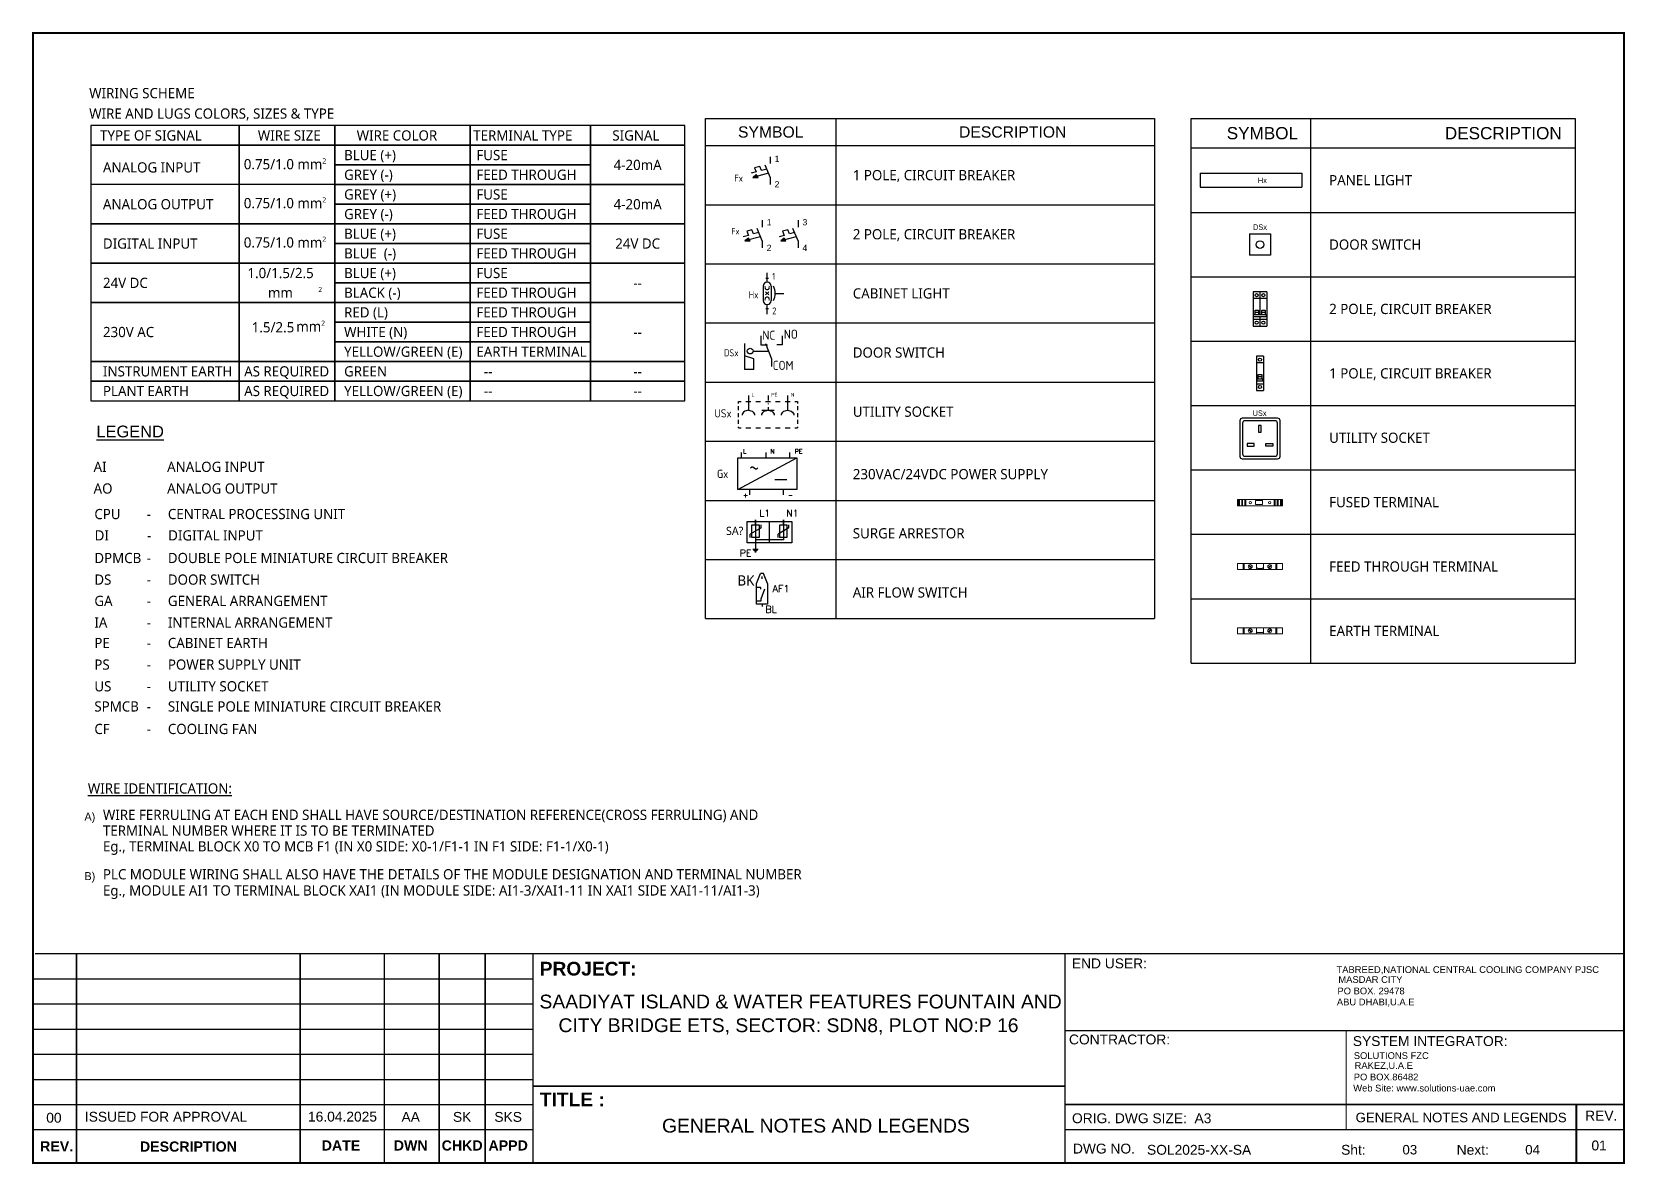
# Model space of a CAD drawing. Header units: inches. Extents: x 100535554 to 201081702, y 63708552 to 127420865.
# Drawn here: x 100538505 to 100539675, y 63709917 to 63710749 of the extents above; entities that cross this region are included whole.
import ezdxf
from ezdxf.enums import TextEntityAlignment as Align

# ---------------------------------------------------------------- set-up
doc = ezdxf.new("R2010")
doc.units = ezdxf.units.IN
doc.header["$MEASUREMENT"] = 0
doc.set_wipeout_variables(frame=1)
doc.layers.add('BORDER', color=7, linetype='Continuous')
doc.styles.add('A', font='arial.ttf')
doc.styles.add('ABB', font='arialbd.ttf')
doc.styles.add('Best Text For Dwg', font='segoeuisl.ttf', dxfattribs={"height": 2.5})
doc.styles.add('CPTEXT', font='cptext.shx')
doc.styles.add('KOPF', font='isocp.shx')
doc.styles.add('MtXpl_Franklin_Gothi', font='FRAMDCN.TTF')
doc.styles.add('RNT', font='romant.shx', dxfattribs={"height": 2.5})
doc.styles.add('s', font='simplex.shx', dxfattribs={"height": 2})
doc.styles.get("Standard").update_dxf_attribs({"font": 'arial.ttf'})

# ---------------------------------------------------------------- blocks, each defined once
blk = doc.blocks.new('WDU6')
at = {"color": 0, "lineweight": 5}
blk.add_wipeout([(0, -30), (0, 30), (8, 30), (8, -30)], dxfattribs=at)
for p, q in [((8, 22.3), (0, 22.3)), ((8, 21.7), (0, 21.7)), ((8, 21.1), (0, 21.1)), ((0, 4.8), (8, 4.8)), ((8, -21.1), (0, -21.1)), ((8, -21.7), (0, -21.7)), ((8, -22.3), (0, -22.3))]:
    blk.add_line(p, q, dxfattribs=at)
for points in [[(8, -30), (0, -30), (0, 30), (8, 30)], [(5.2, 10.7), (5.8, 11.1), (2.8, 15.4), (2.2, 14.9)], [(5.2, -10.7), (5.8, -11.1), (2.8, -15.4), (2.2, -14.9)]]:
    blk.add_lwpolyline(points, close=True, dxfattribs=at)
blk.add_lwpolyline([(4.4, 4.8, -0.414214), (6.4, 2.8), (6.4, -2.8)], format="xyb", dxfattribs=at)
blk.add_lwpolyline([(8, -4.8), (0, -4.8)], dxfattribs=at)
for centre in [(4, 13), (4, -13)]:
    blk.add_circle(centre, 2.62, dxfattribs=at)
blk.add_arc((4.4, -2.8), 2, 270, 360, dxfattribs=at)
blk = doc.blocks.new('WPE6')
at = {"color": 2, "lineweight": 9}
for p, q in [((4, 22.3), (0, 22.3)), ((4, 21.7), (0, 21.7)), ((4, 21.1), (0, 21.1)), ((0, 4.8), (4, 4.8)), ((4, -21.1), (0, -21.1)), ((4, -21.7), (0, -21.7)), ((4, -22.3), (0, -22.3))]:
    blk.add_line(p, q, dxfattribs=at)
at = {"color": 3, "lineweight": 9}
for p, q in [((4, 22.3), (8, 22.3)), ((4, 21.7), (8, 21.7)), ((4, 21.1), (8, 21.1)), ((8, 4.8), (4, 4.8)), ((4, -21.1), (8, -21.1)), ((4, -21.7), (8, -21.7)), ((4, -22.3), (8, -22.3))]:
    blk.add_line(p, q, dxfattribs=at)
at = {"color": 2, "lineweight": 9}
for points in [[(4, -30), (0, -30), (0, 30), (4, 30)], [(4, -4.8), (0, -4.8)]]:
    blk.add_lwpolyline(points, dxfattribs=at)
at = {"color": 3, "lineweight": 9}
for points in [[(4, -30), (8, -30), (8, 30), (4, 30)], [(4, -4.8), (8, -4.8)]]:
    blk.add_lwpolyline(points, dxfattribs=at)
at = {"color": 9, "lineweight": 9}
for points in [[(5.2, 10.7), (5.8, 11.1), (2.8, 15.4), (2.2, 14.9)], [(5.2, -10.7), (5.8, -11.1), (2.8, -15.4), (2.2, -14.9)]]:
    blk.add_lwpolyline(points, close=True, dxfattribs=at)
at = {"color": 3, "lineweight": 9}
blk.add_lwpolyline([(4.4, 4.8, -0.414214), (6.4, 2.8), (6.4, -2.8)], format="xyb", dxfattribs=at)
at = {"color": 9, "lineweight": 9}
for centre in [(4, 13), (4, -13)]:
    blk.add_circle(centre, 2.62, dxfattribs=at)
at = {"color": 3, "lineweight": 9}
blk.add_arc((4.4, -2.8), 2, 270, 360, dxfattribs=at)
blk = doc.blocks.new('DPMCB')
blk.add_wipeout([(0, -45.5), (0, 45.5), (36, 45.5), (36, -45.5)])
for p, q in [((18, 45.5), (0, 45.5)), ((0, 45.5), (0, -45.5)), ((18, 45.5), (18, -14.5)), ((36, 45.5), (18, 45.5)), ((36, 45.5), (36, -45.5)), ((0, 28.5), (18, 28.5)), ((18, 28.5), (36, 28.5)), ((0, -27.5), (18, -27.5)), ((1, -14.5), (35, -14.5)), ((1, -20.5), (1, -14.5)), ((35, -20.5), (1, -20.5)), ((5, -3.5), (14, -3.5)), ((5, -14.5), (5, -3.5)), ((5, -8.5), (14, -8.5)), ((14, -3.5), (14, -14.5)), ((18, -20.5), (18, -45.5)), ((18, -27.5), (36, -27.5)), ((23, -3.5), (32, -3.5)), ((23, -14.5), (23, -3.5)), ((23, -8.5), (32, -8.5)), ((32, -3.5), (32, -14.5)), ((35, -20.5), (35, -14.5)), ((0, -45.5), (18, -45.5)), ((18, -45.5), (36, -45.5))]:
    blk.add_line(p, q)
for centre in [(9, 36.5), (27, 36.5), (9, -36.5), (27, -36.5)]:
    blk.add_circle(centre, 4.12)
blk = doc.blocks.new('SPMCB')
for p, q in [((0, 45.5), (0, -45.5)), ((18, 45.5), (18, -45.5))]:
    blk.add_line(p, q)
blk.add_wipeout([(0, -45.5), (0, 45.5), (18, 45.5), (18, -45.5)])
for p, q in [((18, 45.5), (0, 45.5)), ((0, 45.5), (0, -45.5)), ((18, 45.5), (18, -45.5)), ((0, 28.5), (18, 28.5)), ((0, -27.5), (18, -27.5)), ((1.5, -14.5), (16.5, -14.5)), ((1.5, -20.5), (1.5, -14.5)), ((16.5, -20.5), (1.5, -20.5)), ((4.5, -3.5), (13.5, -3.5)), ((4.5, -14.5), (4.5, -3.5)), ((4.5, -8.5), (13.5, -8.5)), ((13.5, -3.5), (13.5, -14.5)), ((16.5, -20.5), (16.5, -14.5)), ((0, -45.5), (18, -45.5))]:
    blk.add_line(p, q)
for centre in [(9, 36.5), (9, -36.5)]:
    blk.add_circle(centre, 4.12)
blk = doc.blocks.new('WSI6')
at = {"color": 0, "lineweight": 5}
blk.add_wipeout([(0, -30), (0, 30), (8.5, 30), (8.5, -30)], dxfattribs=at)
for p, q in [((8.5, 28.4), (0, 28.4)), ((8.5, 27.8), (0, 27.8)), ((8.5, 27.2), (0, 27.2)), ((8.5, 24.2), (0, 24.2)), ((8.5, 23.6), (0, 23.6)), ((8.5, 23), (0, 23)), ((8.5, 20), (0, 20)), ((8.5, 19.4), (0, 19.4)), ((8.5, 18.9), (0, 18.9)), ((8.5, -18.9), (0, -18.9)), ((8.5, -19.4), (0, -19.4)), ((8.5, -20), (0, -20)), ((8.5, -23), (0, -23)), ((8.5, -23.6), (0, -23.6)), ((8.5, -24.2), (0, -24.2)), ((8.5, -27.2), (0, -27.2)), ((8.5, -27.8), (0, -27.8)), ((8.5, -28.4), (0, -28.4)), ((8.5, -30), (0, -30))]:
    blk.add_line(p, q, dxfattribs=at)
blk.add_lwpolyline([(0, -30), (8.5, -30), (8.5, 30), (0, 30)], close=True, dxfattribs=at)
at = {"color": 0, "lineweight": 5, "elevation": 1.9}
blk.add_lwpolyline([(1.6, 3.2), (6.9, 3.2), (6.9, -5.8), (1.6, -5.8)], close=True, dxfattribs=at)
at = {"color": 0, "lineweight": 5}
for centre in [(4.2, 12.9, 1.9), (4.2, -12.9, 1.9)]:
    blk.add_circle(centre, 1.49, dxfattribs=at)
blk = doc.blocks.new('Title Frame_Al Bayt')
at = {"layer": 'BORDER'}
for p, q in [((897.4, -274.9), (1264.8, -274.9)), ((897.4, -293.3), (1264.8, -293.3)), ((897.4, -311.8), (1264.8, -311.8)), ((897.4, -330.3), (1264.8, -330.3)), ((897.4, -348.7), (1264.8, -348.7)), ((897.4, -367.2), (1264.8, -367.2))]:
    blk.add_line(p, q, dxfattribs=at)
at = {"layer": 'BORDER', "const_width": 1.54}
blk.add_lwpolyline([(897.4, 420.3), (897.4, -410.2), (2066.3, -410.2), (2066.3, 420.3)], close=True, dxfattribs=at)
at = {"layer": 'BORDER'}
for points, const_width in [([(899, -256.4), (2066.3, -256.4)], 1.08), ([(929.4, -410.2), (929.4, -256.4)], 1.08), ([(1093.7, -410.2), (1093.7, -256.4)], 1.08), ([(1093.7, -391.8), (1093.7, -256.4)], 1.08), ([(1155.6, -410.2), (1155.6, -256.4)], 1.08), ([(1195.8, -410.2), (1195.8, -256.4)], 1.08), ([(1195.8, -391.8), (1195.8, -256.4)], 1.08), ([(1229.6, -410.2), (1229.6, -256.4)], 1.08), ([(1229.6, -391.8), (1229.6, -256.4)], 1.08), ([(1264.8, -256.4), (1264.8, -410.2)], 1.08), ([(1655.6, -410.2), (1655.6, -256.4)], 1.08), ([(1655.6, -312.9), (2066.3, -312.9)], 0.923), ([(1862.1, -385.6), (1862.1, -312.9)], 0.923), ([(1655.6, -353.7), (1265.2, -353.7)], 1.08), ([(2066.3, -367.2), (1655.6, -367.2)], 1.08), ([(2031.2, -410.2), (2031.2, -367.2)], 1.54), ([(897.4, -385.6), (1264.8, -385.6)], 1.08), ([(2066.3, -385.6), (1655.6, -385.6)], 1.08)]:
    blk.add_lwpolyline(points, dxfattribs=dict(at, const_width=const_width))
for s, height, style, p in [('PROJECT:', 10.07, 'ABB', (1269.7, -272.4)), ('END USER:', 7.25, 'A', (1660.6, -267.1)), ('TABREED,NATIONAL CENTRAL COOLING COMPANY PJSC', 4.93, 'A', (1855, -270.5)), ('MASDAR CITY', 4.93, 'A', (1856.4, -277.8)), ('SAADIYAT ISLAND & WATER FEATURES FOUNTAIN AND', 10.15, 'A', (1269.5, -296.6)), ('ABU DHABI,U.A.E', 4.93, 'A', (1855.3, -294.3)), ('PO BOX. 29478', 4.93, 'A', (1855.7, -286.2)), (' CITY BRIDGE ETS, SECTOR: SDN8, PLOT NO:P 16', 10.15, 'A', (1279.5, -314)), ('CONTRACTOR:', 7.25, 'A', (1658.5, -323)), ('SYSTEM INTEGRATOR:', 7.25, 'A', (1867, -324.2)), ('SOLUTIONS FZC', 4.93, 'A', (1867.7, -333.7)), ('RAKEZ,U.A.E', 4.93, 'A', (1868.3, -341)), ('PO BOX.86482', 4.93, 'A', (1867.7, -349.4)), ('TITLE :', 10.07, 'ABB', (1269.8, -368.5)), ('Web Site: www.solutions-uae.com ', 4.93, 'A', (1867.3, -357.6)), ('ORIG. DWG SIZE:  A3', 7.25, 'A', (1660.7, -380.9)), ('REV.', 7.25, 'A', (2037.7, -379)), ('DWG NO.', 7.25, 'A', (1661.4, -403.2)), ('SOL2025-XX-SA', 7.25, 'A', (1715.8, -404.1)), ('Sht:', 7.25, 'A', (1858.4, -404.1)), ('Next:', 7.25, 'A', (1943.3, -404.1)), ('01', 7.25, 'A', (2042.3, -400.9))]:
    blk.add_text(s, height=height, dxfattribs=dict(at, style=style)).set_placement(p)
for s, height, style, p in [('00', 7.25, 'A', (912.8, -376.9)), ('REV.', 7.46, 'ABB', (914.8, -397.9))]:
    blk.add_text(s, height=height, dxfattribs=dict(at, style=style)).set_placement(p, align=Align.MIDDLE)
for s, height, style, p in [('ISSUED FOR APPROVAL', 7.25, 'A', (995.2, -379.8)), ('16.04.2025', 7.25, 'A', (1124.8, -379.7)), ('AA', 7.25, 'A', (1174.9, -379.9)), ('SK', 7.25, 'A', (1212.7, -379.9)), ('SKS', 7.25, 'A', (1246.5, -379.9)), ('DESCRIPTION', 7.463, 'ABB', (1011.6, -401.8)), ('DATE', 7.46, 'ABB', (1123.7, -401)), ('DWN', 7.46, 'ABB', (1174.9, -401)), ('CHKD', 7.46, 'ABB', (1212.7, -401)), ('APPD', 7.46, 'ABB', (1246.5, -401))]:
    blk.add_text(s, height=height, dxfattribs=dict(at, style=style)).set_placement(p, align=Align.CENTER)

msp = doc.modelspace()

# ---------------------------------------------------------------- linework, layer by layer
for p, q in [((100538999.36, 63710685.651), (100539329.265, 63710685.651)), ((100538999.36, 63710318.017), (100538999.36, 63710685.651)), ((100539095.282, 63710318.017), (100539095.282, 63710685.651)), ((100539329.265, 63710685.651), (100539329.265, 63710318.017)), ((100539356.268, 63710685.651), (100539638.393, 63710685.651)), ((100539356.268, 63710285.339), (100539356.268, 63710685.651)), ((100539444.13, 63710285.339), (100539444.13, 63710685.651)), ((100539638.393, 63710685.651), (100539638.393, 63710285.339)), ((100538999.36, 63710665.684), (100539329.265, 63710665.684)), ((100539046.898, 63710657.509), (100539046.898, 63710652.426)), ((100539356.268, 63710663.909), (100539638.393, 63710663.909)), ((100539036.731, 63710646.326), (100539032.919, 63710645.309)), ((100539045.627, 63710645.309), (100539034.19, 63710642.259)), ((100539034.19, 63710642.259), (100539036.731, 63710644.292)), ((100539039.273, 63710650.393), (100539035.461, 63710649.376)), ((100539035.461, 63710649.376), (100539036.731, 63710646.326)), ((100539038.002, 63710642.259), (100539036.731, 63710644.292)), ((100539040.544, 63710647.343), (100539039.273, 63710650.393)), ((100539044.357, 63710648.359), (100539040.544, 63710647.343)), ((100539043.086, 63710651.409), (100539046.898, 63710642.259)), ((100539034.19, 63710642.259), (100539038.002, 63710642.259)), ((100539035.461, 63710643.276), (100539036.731, 63710643.276)), ((100539036.731, 63710643.276), (100539036.731, 63710642.259)), ((100539046.898, 63710642.259), (100539046.898, 63710637.176)), ((100538999.36, 63710622.226), (100539329.265, 63710622.226)), ((100539041.108, 63710610.855), (100539041.108, 63710605.772)), ((100539067.39, 63710610.855), (100539067.39, 63710605.772)), ((100539356.268, 63710616.588), (100539638.393, 63710616.588)), ((100539030.942, 63710599.672), (100539027.129, 63710598.655)), ((100539039.838, 63710598.655), (100539028.4, 63710595.605)), ((100539030.942, 63710597.638), (100539028.4, 63710595.605)), ((100539033.483, 63710603.738), (100539029.671, 63710602.722)), ((100539029.671, 63710602.722), (100539030.942, 63710599.672)), ((100539030.942, 63710596.622), (100539029.671, 63710596.622)), ((100539032.213, 63710595.605), (100539030.942, 63710597.638)), ((100539030.942, 63710595.605), (100539030.942, 63710596.622)), ((100539034.754, 63710600.688), (100539033.483, 63710603.738)), ((100539038.567, 63710601.705), (100539034.754, 63710600.688)), ((100539041.108, 63710595.605), (100539037.296, 63710604.755)), ((100539057.223, 63710599.672), (100539053.41, 63710598.655)), ((100539066.119, 63710598.655), (100539054.681, 63710595.605)), ((100539057.223, 63710597.638), (100539054.681, 63710595.605)), ((100539059.764, 63710603.738), (100539055.952, 63710602.722)), ((100539055.952, 63710602.722), (100539057.223, 63710599.672)), ((100539057.223, 63710596.622), (100539055.952, 63710596.622)), ((100539058.494, 63710595.605), (100539057.223, 63710597.638)), ((100539057.223, 63710595.605), (100539057.223, 63710596.622)), ((100539061.035, 63710600.688), (100539059.764, 63710603.738)), ((100539064.848, 63710601.705), (100539061.035, 63710600.688)), ((100539067.39, 63710595.605), (100539063.577, 63710604.755)), ((100539398.969, 63710600.691, 0.033), (100539414.495, 63710600.691, 0.033)), ((100539028.4, 63710595.605), (100539032.213, 63710595.605)), ((100539041.108, 63710595.605), (100539041.108, 63710590.522)), ((100539054.681, 63710595.605), (100539058.494, 63710595.605)), ((100539067.39, 63710595.605), (100539067.39, 63710590.522)), ((100539414.495, 63710585.164, 0.033), (100539398.969, 63710585.164, 0.033)), ((100538999.36, 63710578.767), (100539329.265, 63710578.767)), ((100539041.787, 63710562.373), (100539041.787, 63710551.703)), ((100539043.674, 63710568.159), (100539045.725, 63710568.159)), ((100539044.7, 63710565.285), (100539044.7, 63710572.26)), ((100539047.612, 63710562.373), (100539047.612, 63710551.703)), ((100539356.268, 63710569.267), (100539638.393, 63710569.267)), ((100539043.556, 63710555.895), (100539045.843, 63710558.181)), ((100539043.556, 63710558.181), (100539045.843, 63710555.895)), ((100539050.663, 63710557.038), (100539057.008, 63710557.038)), ((100539043.674, 63710545.917), (100539045.725, 63710545.917)), ((100539044.7, 63710541.817), (100539044.7, 63710548.791)), ((100538999.36, 63710535.309), (100539329.265, 63710535.309)), ((100539027.966, 63710520.277), (100539027.966, 63710501.073)), ((100539040.035, 63710525.925), (100539040.035, 63710519.147)), ((100539040.035, 63710519.147), (100539044.941, 63710519.147)), ((100539043.59, 63710520.277), (100539047.826, 63710508.98)), ((100539055.617, 63710519.147), (100539051.784, 63710519.147)), ((100539055.617, 63710525.925), (100539055.617, 63710519.147)), ((100539356.268, 63710521.945), (100539638.393, 63710521.945)), ((100539035.026, 63710508.98), (100539027.966, 63710511.239)), ((100539035.026, 63710501.073), (100539035.026, 63710508.98)), ((100539047.826, 63710508.98), (100539047.826, 63710503.332)), ((100538999.36, 63710491.851), (100539329.265, 63710491.851)), ((100539035.026, 63710501.073), (100539027.966, 63710501.073)), ((100539030.917, 63710482), (100539030.917, 63710471.2)), ((100539045.318, 63710482), (100539045.318, 63710480.56)), ((100539045.318, 63710480.56), (100539045.318, 63710478.4)), ((100539059.719, 63710482), (100539059.719, 63710471.2)), ((100539023.717, 63710476.24), (100539023.717, 63710477.68)), ((100539023.717, 63710477.68), (100539025.517, 63710477.68)), ((100539023.717, 63710471.2), (100539023.717, 63710474.08)), ((100539023.717, 63710466.159), (100539023.717, 63710469.04)), ((100539027.317, 63710469.76), (100539026.417, 63710468.32)), ((100539026.417, 63710468.32), (100539026.417, 63710467.599)), ((100539028.217, 63710470.48), (100539027.317, 63710469.76)), ((100539030.917, 63710471.2), (100539028.217, 63710470.48)), ((100539029.117, 63710477.68), (100539032.717, 63710477.68)), ((100539030.917, 63710471.2), (100539033.617, 63710470.48)), ((100539033.617, 63710470.48), (100539034.517, 63710469.76)), ((100539034.517, 63710469.76), (100539035.418, 63710468.32)), ((100539035.418, 63710468.32), (100539035.418, 63710467.599)), ((100539036.318, 63710477.68), (100539039.918, 63710477.68)), ((100539040.818, 63710471.2), (100539049.818, 63710471.2)), ((100539040.818, 63710468.32), (100539041.718, 63710469.76)), ((100539040.818, 63710467.599), (100539040.818, 63710468.32)), ((100539041.718, 63710469.76), (100539042.618, 63710470.48)), ((100539042.618, 63710470.48), (100539045.318, 63710471.2)), ((100539043.518, 63710477.68), (100539047.118, 63710477.68)), ((100539045.318, 63710476.24), (100539045.318, 63710475.52)), ((100539045.318, 63710473.36), (100539045.318, 63710471.2)), ((100539045.318, 63710471.2), (100539048.018, 63710470.48)), ((100539048.018, 63710470.48), (100539048.918, 63710469.76)), ((100539048.918, 63710469.76), (100539049.818, 63710468.32)), ((100539049.818, 63710468.32), (100539049.818, 63710467.599)), ((100539050.718, 63710477.68), (100539054.318, 63710477.68)), ((100539055.219, 63710468.32), (100539056.119, 63710469.76)), ((100539055.219, 63710467.599), (100539055.219, 63710468.32)), ((100539056.119, 63710469.76), (100539057.019, 63710470.48)), ((100539057.019, 63710470.48), (100539059.719, 63710471.2)), ((100539057.919, 63710477.68), (100539061.519, 63710477.68)), ((100539059.719, 63710471.2), (100539062.419, 63710470.48)), ((100539062.419, 63710470.48), (100539063.319, 63710469.76)), ((100539063.319, 63710469.76), (100539064.219, 63710468.32)), ((100539064.219, 63710468.32), (100539064.219, 63710467.599)), ((100539065.119, 63710477.68), (100539066.919, 63710477.68)), ((100539066.919, 63710477.68), (100539066.919, 63710476.24)), ((100539066.919, 63710474.08), (100539066.919, 63710471.2)), ((100539066.919, 63710469.04), (100539066.919, 63710466.159)), ((100539356.268, 63710474.624), (100539638.393, 63710474.624)), ((100539023.717, 63710461.119), (100539023.717, 63710463.999)), ((100539023.717, 63710458.239), (100539023.717, 63710458.959)), ((100539023.717, 63710458.239), (100539025.517, 63710458.239)), ((100539029.117, 63710458.239), (100539032.717, 63710458.239)), ((100539036.318, 63710458.239), (100539039.918, 63710458.239)), ((100539043.518, 63710458.239), (100539047.118, 63710458.239)), ((100539050.718, 63710458.239), (100539054.318, 63710458.239)), ((100539057.919, 63710458.239), (100539061.519, 63710458.239)), ((100539065.119, 63710458.239), (100539066.919, 63710458.239)), ((100539066.919, 63710463.999), (100539066.919, 63710461.119)), ((100539066.919, 63710458.959), (100539066.919, 63710458.239)), ((100538999.36, 63710448.392), (100539329.265, 63710448.392)), ((100539023.178, 63710413.026), (100539023.178, 63710436.115)), ((100539023.178, 63710436.115), (100539066.469, 63710436.115)), ((100539023.178, 63710413.026), (100539066.469, 63710436.115)), ((100539025.866, 63710436.115), (100539025.866, 63710440.08)), ((100539044.04, 63710436.115), (100539044.04, 63710440.08)), ((100539061.451, 63710436.115), (100539061.451, 63710440.08)), ((100539066.469, 63710436.115), (100539066.469, 63710413.026)), ((100539032.482, 63710428.899), (100539033.384, 63710429.621)), ((100539033.384, 63710429.621), (100539034.286, 63710429.621)), ((100539034.286, 63710429.621), (100539036.089, 63710428.178)), ((100539036.089, 63710428.178), (100539036.991, 63710428.178)), ((100539036.991, 63710428.178), (100539037.893, 63710428.899)), ((100539356.268, 63710427.303), (100539638.393, 63710427.303)), ((100539066.469, 63710413.026), (100539023.178, 63710413.026)), ((100539031.889, 63710409.06), (100539031.889, 63710413.026)), ((100539050.235, 63710420.241), (100539059.254, 63710420.241)), ((100539056.618, 63710409.06), (100539056.618, 63710413.026)), ((100538999.36, 63710404.934), (100539329.265, 63710404.934)), ((100538999.36, 63710404.934), (100539329.265, 63710404.934)), ((100539036.168, 63710386.889), (100539036.168, 63710390.562)), ((100539036.168, 63710390.562), (100539036.168, 63710369.337)), ((100539040.191, 63710384.669), (100539040.191, 63710386.889)), ((100539046.403, 63710373.823), (100539046.403, 63710389.302)), ((100539056.639, 63710386.889), (100539056.639, 63710390.562)), ((100539056.639, 63710390.562), (100539056.639, 63710376.013)), ((100539060.662, 63710384.669), (100539060.662, 63710386.889)), ((100539040.191, 63710384.669), (100539032.193, 63710380.089)), ((100539032.193, 63710377.729), (100539032.193, 63710380.089)), ((100539056.639, 63710376.013), (100539036.168, 63710376.013)), ((100539060.662, 63710384.669), (100539052.664, 63710380.089)), ((100539052.664, 63710377.729), (100539052.664, 63710380.089)), ((100539356.268, 63710379.981), (100539638.393, 63710379.981)), ((100539034.17, 63710369.003), (100539038.093, 63710369.003)), ((100539034.626, 63710368.383), (100539037.71, 63710368.383)), ((100539035.397, 63710367.763), (100539036.939, 63710367.763)), ((100539035.652, 63710367.143), (100539036.684, 63710367.143)), ((100538999.36, 63710361.476), (100539329.265, 63710361.476)), ((100538999.36, 63710361.476), (100539329.265, 63710361.476)), ((100539036.771, 63710343.96), (100539039.746, 63710351.098)), ((100539042.077, 63710351.098), (100539039.746, 63710351.098)), ((100539045.052, 63710343.96), (100539042.077, 63710351.098)), ((100539040.005, 63710340.915), (100539036.771, 63710340.915)), ((100539040.005, 63710339.57), (100539040.005, 63710340.915)), ((100539042.713, 63710339.57), (100539040.005, 63710332.349)), ((100539040.912, 63710347.286), (100539040.912, 63710348.907)), ((100539040.005, 63710330.776), (100539036.771, 63710330.776)), ((100539040.005, 63710332.349), (100539040.005, 63710330.776)), ((100539040.005, 63710332.349), (100539040.005, 63710330.776)), ((100539040.912, 63710328.538), (100539040.912, 63710326.917)), ((100539356.268, 63710332.66), (100539638.393, 63710332.66)), ((100538999.36, 63710318.017), (100539329.265, 63710318.017)), ((100539356.268, 63710285.339), (100539638.393, 63710285.339))]:
    msp.add_line(p, q)
at = {"ltscale": 4}
for p, q in [((100539362.845, 63710645.424), (100539437.553, 63710645.424)), ((100539362.845, 63710645.424), (100539362.845, 63710635.073)), ((100539437.553, 63710645.424), (100539437.553, 63710635.073)), ((100539362.845, 63710635.073), (100539437.553, 63710635.073)), ((100539398.969, 63710600.691, 0.033), (100539398.969, 63710585.164, 0.033)), ((100539414.495, 63710600.691, 0.033), (100539414.495, 63710585.164, 0.033))]:
    msp.add_line(p, q, dxfattribs=at)
at = {"ltscale": 3}
msp.add_line((100539034.32, 63710514.628), (100539045.708, 63710514.628), dxfattribs=at)
for points in [[(100538656.824, 63710680.353), (100538547.84, 63710680.353), (100538547.84, 63710665.905), (100538656.824, 63710665.905)], [(100538727.192, 63710680.353), (100538656.824, 63710680.353), (100538656.824, 63710665.905), (100538727.192, 63710665.905)], [(100538826.51, 63710680.353), (100538727.192, 63710680.353), (100538727.192, 63710665.905), (100538826.51, 63710665.905)], [(100538914.84, 63710680.353), (100538826.51, 63710680.353), (100538826.51, 63710665.905), (100538914.84, 63710665.905)], [(100538984.245, 63710680.353), (100538914.84, 63710680.353), (100538914.84, 63710665.905), (100538984.245, 63710665.905)], [(100538656.824, 63710665.905), (100538547.84, 63710665.905), (100538547.84, 63710608.115), (100538656.824, 63710608.115)], [(100538727.192, 63710665.905), (100538656.824, 63710665.905), (100538656.824, 63710608.115), (100538727.192, 63710608.115)], [(100538826.51, 63710665.905), (100538727.192, 63710665.905), (100538727.192, 63710651.458), (100538826.51, 63710651.458)], [(100538914.84, 63710665.905), (100538826.51, 63710665.905), (100538826.51, 63710651.458), (100538914.84, 63710651.458)], [(100538984.245, 63710665.905), (100538914.84, 63710665.905), (100538914.84, 63710637.01), (100538984.245, 63710637.01)], [(100538826.51, 63710651.458), (100538727.192, 63710651.458), (100538727.192, 63710637.01), (100538826.51, 63710637.01)], [(100538914.84, 63710651.458), (100538826.51, 63710651.458), (100538826.51, 63710637.01), (100538914.84, 63710637.01)], [(100538656.824, 63710637.01), (100538547.84, 63710637.01), (100538547.84, 63710608.115), (100538656.824, 63710608.115)], [(100538727.192, 63710637.01), (100538656.824, 63710637.01), (100538656.824, 63710608.115), (100538727.192, 63710608.115)], [(100538826.51, 63710637.01), (100538727.192, 63710637.01), (100538727.192, 63710622.563), (100538826.51, 63710622.563)], [(100538914.84, 63710637.01), (100538826.51, 63710637.01), (100538826.51, 63710622.563), (100538914.84, 63710622.563)], [(100538984.245, 63710637.01), (100538914.84, 63710637.01), (100538914.84, 63710608.115), (100538984.245, 63710608.115)], [(100538984.245, 63710637.01), (100538914.84, 63710637.01), (100538914.84, 63710608.115), (100538984.245, 63710608.115)], [(100538826.51, 63710622.563), (100538727.192, 63710622.563), (100538727.192, 63710608.115), (100538826.51, 63710608.115)], [(100538914.84, 63710622.563), (100538826.51, 63710622.563), (100538826.51, 63710608.115), (100538914.84, 63710608.115)], [(100538656.824, 63710608.115), (100538547.84, 63710608.115), (100538547.84, 63710579.22), (100538656.824, 63710579.22)], [(100538727.192, 63710608.115), (100538656.824, 63710608.115), (100538656.824, 63710579.22), (100538727.192, 63710579.22)], [(100538826.51, 63710608.115), (100538727.192, 63710608.115), (100538727.192, 63710593.667), (100538826.51, 63710593.667)], [(100538914.84, 63710608.115), (100538826.51, 63710608.115), (100538826.51, 63710593.667), (100538914.84, 63710593.667)], [(100538984.245, 63710608.115), (100538914.84, 63710608.115), (100538914.84, 63710579.22), (100538984.245, 63710579.22)], [(100538826.51, 63710593.667), (100538727.192, 63710593.667), (100538727.192, 63710579.22), (100538826.51, 63710579.22)], [(100538914.84, 63710593.667), (100538826.51, 63710593.667), (100538826.51, 63710579.22), (100538914.84, 63710579.22)], [(100538656.867, 63710579.22), (100538547.84, 63710579.22), (100538547.84, 63710550.325), (100538656.867, 63710550.325)], [(100538727.192, 63710579.22), (100538656.824, 63710579.22), (100538656.824, 63710550.325), (100538727.192, 63710550.325)], [(100538826.51, 63710579.22), (100538727.192, 63710579.22), (100538727.192, 63710564.772), (100538826.51, 63710564.772)], [(100538914.84, 63710579.22), (100538826.51, 63710579.22), (100538826.51, 63710564.772), (100538914.84, 63710564.772)], [(100538984.245, 63710579.22), (100538914.84, 63710579.22), (100538914.84, 63710550.325), (100538984.245, 63710550.325)], [(100538826.51, 63710564.772), (100538727.192, 63710564.772), (100538727.192, 63710550.325), (100538826.51, 63710550.325)], [(100538914.84, 63710564.772), (100538826.51, 63710564.772), (100538826.51, 63710550.325), (100538914.84, 63710550.325)], [(100538656.867, 63710550.325), (100538547.84, 63710550.325), (100538547.84, 63710506.982), (100538656.867, 63710506.982)], [(100538727.192, 63710550.325), (100538656.824, 63710550.325), (100538656.824, 63710506.982), (100538727.192, 63710506.982)], [(100538826.51, 63710550.325), (100538727.192, 63710550.325), (100538727.192, 63710535.877), (100538826.51, 63710535.877)], [(100538914.84, 63710550.325), (100538826.51, 63710550.325), (100538826.51, 63710535.877), (100538914.84, 63710535.877)], [(100538984.245, 63710550.325), (100538914.84, 63710550.325), (100538914.84, 63710506.982), (100538984.245, 63710506.982)], [(100538826.51, 63710535.877), (100538727.192, 63710535.877), (100538727.192, 63710521.429), (100538826.51, 63710521.429)], [(100538914.84, 63710535.877), (100538826.51, 63710535.877), (100538826.51, 63710521.429), (100538914.84, 63710521.429)], [(100538826.51, 63710521.429), (100538727.192, 63710521.429), (100538727.192, 63710506.982), (100538826.51, 63710506.982)], [(100538914.84, 63710521.429), (100538826.51, 63710521.429), (100538826.51, 63710506.982), (100538914.84, 63710506.982)], [(100538656.867, 63710506.982), (100538547.84, 63710506.982), (100538547.84, 63710492.534), (100538656.867, 63710492.534)], [(100538727.192, 63710506.982), (100538656.824, 63710506.982), (100538656.824, 63710492.534), (100538727.192, 63710492.534)], [(100538826.51, 63710506.982), (100538727.192, 63710506.982), (100538727.192, 63710492.534), (100538826.51, 63710492.534)], [(100538914.84, 63710506.982), (100538826.51, 63710506.982), (100538826.51, 63710492.534), (100538914.84, 63710492.534)], [(100538984.245, 63710506.982), (100538914.84, 63710506.982), (100538914.84, 63710492.534), (100538984.245, 63710492.534)], [(100538656.824, 63710492.534), (100538547.84, 63710492.534), (100538547.84, 63710478.087), (100538656.824, 63710478.087)], [(100538727.192, 63710492.534), (100538656.824, 63710492.534), (100538656.824, 63710478.087), (100538727.192, 63710478.087)], [(100538826.51, 63710492.534), (100538727.192, 63710492.534), (100538727.192, 63710478.087), (100538826.51, 63710478.087)], [(100538914.84, 63710492.534), (100538826.51, 63710492.534), (100538826.51, 63710478.087), (100538914.84, 63710478.087)], [(100538984.245, 63710492.534), (100538914.84, 63710492.534), (100538914.84, 63710478.087), (100538984.245, 63710478.087)], [(100539029.946, 63710389.302), (100539062.861, 63710389.302), (100539062.861, 63710373.823), (100539029.946, 63710373.823)], [(100539033.541, 63710386.889), (100539038.795, 63710386.889), (100539038.795, 63710377.729), (100539033.541, 63710377.729)], [(100539054.012, 63710386.889), (100539059.266, 63710386.889), (100539059.266, 63710377.729), (100539054.012, 63710377.729)]]:
    msp.add_lwpolyline(points, close=True)
at = {"elevation": 0.033}
for points in [[(100539419.7, 63710465.343), (100539393.764, 63710465.343, 0.41421356), (100539391.948, 63710463.528), (100539391.948, 63710437.268, 0.41421356), (100539393.764, 63710435.453), (100539419.7, 63710435.453, 0.41421356), (100539421.516, 63710437.268), (100539421.516, 63710463.528, 0.41421356)], [(100539417.771, 63710463.414), (100539395.693, 63710463.414, 0.41421356), (100539393.877, 63710461.599), (100539393.877, 63710439.197, 0.41421356), (100539395.693, 63710437.382), (100539417.771, 63710437.382, 0.41421356), (100539419.587, 63710439.197), (100539419.587, 63710461.599, 0.41421356)]]:
    msp.add_lwpolyline(points, format="xyb", close=True, dxfattribs=at)
for points in [[(100539407.592, 63710460.01), (100539405.548, 63710460.01), (100539405.548, 63710455.017), (100539407.592, 63710455.017)], [(100539397.356, 63710446.849), (100539397.356, 63710444.805), (100539402.349, 63710444.805), (100539402.349, 63710446.849)], [(100539416.108, 63710446.849), (100539416.108, 63710444.805), (100539411.115, 63710444.805), (100539411.115, 63710446.849)]]:
    msp.add_lwpolyline(points, close=True, dxfattribs=at)
msp.add_lwpolyline([(100539045.052, 63710343.96), (100539045.052, 63710328.538), (100539036.771, 63710328.538), (100539036.771, 63710343.96)])
for centre, radius in [((100539406.732, 63710592.927, 0.033), 2.804), ((100539032.202, 63710514.628), 2.118)]:
    msp.add_circle(centre, radius)
for centre, radius, start, end in [((100539044.7, 63710562.373), 2.912, 0, 180), ((100539044.7, 63710561.416), 1.631, 157.13325, 22.86675), ((100539039.542, 63710557.038), 11.121, 331.332604, 28.667396), ((100539044.7, 63710551.703), 2.912, 180, 0), ((100539044.7, 63710552.661), 1.631, 337.13325, 202.86675)]:
    msp.add_arc(centre, radius, start, end)

# ---------------------------------------------------------------- block references
at = {"xscale": 0.27676224414044, "yscale": 0.27676224414044, "zscale": 0.27676224414044}
for name, p in [('DPMCB', (100539401.75, 63710545.606, 0.033)), ('SPMCB', (100539404.241, 63710498.285, 0.033))]:
    msp.add_blockref(name, p, dxfattribs=at)
at = {"xscale": 0.55352448828088, "yscale": 0.55352448828088, "zscale": 0.55352448828088, "rotation": 270}
for name, p in [('WSI6', (100539406.732, 63710405.634, 0.033)), ('WDU6', (100539406.732, 63710358.535, 0.033)), ('WPE6', (100539406.741, 63710311.315))]:
    msp.add_blockref(name, p, dxfattribs=at)

# ---------------------------------------------------------------- texts
for s, height, style, p in [('WIRING SCHEME', 7.50994, 'Best Text For Dwg', (100538546.646, 63710704.207)), ('WIRE AND LUGS COLORS, SIZES & TYPE', 7.50994, 'Best Text For Dwg', (100538546.646, 63710689.187)), ('2', 3.755, 'Best Text For Dwg', (100538717.912, 63710654.363)), ('BLUE (+)', 7.5099, 'Best Text For Dwg', (100538733.907, 63710658.682)), ('FUSE', 7.5099, 'Best Text For Dwg', (100538831.064, 63710658.682)), ('ANALOG INPUT', 7.50994, 'Best Text For Dwg', (100538556.757, 63710649.632)), ('GREY (-)', 7.5099, 'Best Text For Dwg', (100538733.907, 63710644.234)), ('FEED THROUGH', 7.50994, 'Best Text For Dwg', (100538831.064, 63710644.234)), ('1 POLE, CIRCUIT BREAKER', 7.50994, 'Best Text For Dwg', (100539107.603, 63710643.955)), ('PANEL LIGHT', 7.50994, 'Best Text For Dwg', (100539457.547, 63710640.249)), ('GREY (+)', 7.5099, 'Best Text For Dwg', (100538733.907, 63710629.786)), ('FUSE', 7.5099, 'Best Text For Dwg', (100538831.064, 63710629.786)), ('ANALOG OUTPUT', 7.50994, 'Best Text For Dwg', (100538556.757, 63710622.563)), ('2', 3.755, 'Best Text For Dwg', (100538717.912, 63710625.748)), ('GREY (-)', 7.5099, 'Best Text For Dwg', (100538733.907, 63710615.339)), ('FEED THROUGH', 7.50994, 'Best Text For Dwg', (100538831.064, 63710615.339)), ('DIGITAL INPUT', 7.50994, 'Best Text For Dwg', (100538556.757, 63710593.667)), ('2', 3.755, 'Best Text For Dwg', (100538717.912, 63710596.853)), ('BLUE (+)', 7.5099, 'Best Text For Dwg', (100538733.907, 63710600.891)), ('FUSE', 7.5099, 'Best Text For Dwg', (100538831.064, 63710600.891)), ('2 POLE, CIRCUIT BREAKER', 7.50994, 'Best Text For Dwg', (100539107.603, 63710600.497)), ('DOOR SWITCH', 7.50994, 'Best Text For Dwg', (100539457.547, 63710592.927)), ('BLUE  (-)', 7.5099, 'Best Text For Dwg', (100538733.907, 63710586.444)), ('FEED THROUGH', 7.50994, 'Best Text For Dwg', (100538831.064, 63710586.444)), ('BLUE (+)', 7.5099, 'Best Text For Dwg', (100538733.907, 63710571.996)), ('FUSE', 7.5099, 'Best Text For Dwg', (100538831.064, 63710571.996)), ('24V DC', 7.5099, 'Best Text For Dwg', (100538556.757, 63710564.772)), ('2', 3.755, 'Best Text For Dwg', (100538714.918, 63710559.914)), ('BLACK (-)', 7.5099, 'Best Text For Dwg', (100538733.907, 63710557.548)), ('FEED THROUGH', 7.50994, 'Best Text For Dwg', (100538831.064, 63710557.548)), ('CABINET LIGHT', 7.50994, 'Best Text For Dwg', (100539107.603, 63710557.038)), ('RED (L)', 7.5099, 'Best Text For Dwg', (100538733.907, 63710543.101)), ('FEED THROUGH', 7.50994, 'Best Text For Dwg', (100538831.064, 63710543.101)), ('2 POLE, CIRCUIT BREAKER', 7.50994, 'Best Text For Dwg', (100539457.547, 63710545.606)), ('230V AC', 7.5099, 'Best Text For Dwg', (100538556.757, 63710528.653)), ('2', 3.755, 'Best Text For Dwg', (100538717.079, 63710535.143)), ('WHITE (N)', 7.5099, 'Best Text For Dwg', (100538733.907, 63710528.653)), ('FEED THROUGH', 7.50994, 'Best Text For Dwg', (100538831.064, 63710528.653)), ('YELLOW/GREEN (E) ', 7.50994, 'Best Text For Dwg', (100538733.907, 63710514.206)), ('EARTH TERMINAL ', 7.50994, 'Best Text For Dwg', (100538831.064, 63710514.206)), ('DOOR SWITCH', 7.50994, 'Best Text For Dwg', (100539107.603, 63710513.58)), ('INSTRUMENT EARTH', 7.50994, 'Best Text For Dwg', (100538556.757, 63710499.758)), ('GREEN', 7.5099, 'Best Text For Dwg', (100538733.907, 63710499.758)), ('--', 7.5099, 'Best Text For Dwg', (100538836.568, 63710499.758)), ('1 POLE, CIRCUIT BREAKER', 7.50994, 'Best Text For Dwg', (100539457.547, 63710498.285)), ('PLANT EARTH', 7.50994, 'Best Text For Dwg', (100538556.757, 63710485.31)), ('YELLOW/GREEN (E)', 7.50994, 'Best Text For Dwg', (100538733.907, 63710485.31)), ('--', 7.5099, 'Best Text For Dwg', (100538836.568, 63710485.31)), ('UTILITY SOCKET', 7.50994, 'Best Text For Dwg', (100539107.603, 63710470.122)), ('UTILITY SOCKET', 7.50994, 'Best Text For Dwg', (100539457.547, 63710450.963)), ('AI', 7.5099, 'Best Text For Dwg', (100538549.892, 63710429.589)), ('ANALOG INPUT', 7.50994, 'Best Text For Dwg', (100538603.902, 63710429.589)), ('230VAC/24VDC POWER SUPPLY', 7.50994, 'Best Text For Dwg', (100539107.603, 63710424.204)), ('AO', 7.5099, 'Best Text For Dwg', (100538549.892, 63710413.665)), ('ANALOG OUTPUT', 7.50994, 'Best Text For Dwg', (100538603.902, 63710413.665)), ('CPU', 7.5099, 'Best Text For Dwg', (100538550.443, 63710394.885)), ('CENTRAL PROCESSING UNIT', 7.50994, 'Best Text For Dwg', (100538604.453, 63710394.885)), ('FUSED TERMINAL', 7.50994, 'Best Text For Dwg', (100539457.547, 63710403.642)), ('-', 7.51, 'Best Text For Dwg', (100538588.911, 63710394.885)), ('DI', 7.5099, 'Best Text For Dwg', (100538550.672, 63710379.204)), ('-', 7.51, 'Best Text For Dwg', (100538589.14, 63710379.204)), ('DIGITAL INPUT', 7.50994, 'Best Text For Dwg', (100538604.682, 63710379.204)), ('SURGE ARRESTOR ', 7.50994, 'Best Text For Dwg', (100539107.603, 63710380.745)), ('DPMCB', 7.5099, 'Best Text For Dwg', (100538550.443, 63710362.598)), ('DOUBLE POLE MINIATURE CIRCUIT BREAKER', 7.50994, 'Best Text For Dwg', (100538604.453, 63710362.598)), ('-', 7.51, 'Best Text For Dwg', (100538588.911, 63710362.598)), ('FEED THROUGH TERMINAL', 7.50994, 'Best Text For Dwg', (100539457.547, 63710356.321)), ('DS', 7.5099, 'Best Text For Dwg', (100538550.443, 63710346.709)), ('-', 7.51, 'Best Text For Dwg', (100538588.911, 63710346.709)), ('DOOR SWITCH', 7.50994, 'Best Text For Dwg', (100538604.453, 63710346.709)), ('AIR FLOW SWITCH', 7.50994, 'Best Text For Dwg', (100539107.603, 63710337.287)), ('GA', 7.5099, 'Best Text For Dwg', (100538550.443, 63710331.048)), ('-', 7.51, 'Best Text For Dwg', (100538588.911, 63710331.048)), ('GENERAL ARRANGEMENT', 7.50994, 'Best Text For Dwg', (100538604.453, 63710331.048)), ('IA', 7.5099, 'Best Text For Dwg', (100538550.443, 63710315.158)), ('INTERNAL ARRANGEMENT', 7.50994, 'Best Text For Dwg', (100538604.453, 63710315.158)), ('-', 7.51, 'Best Text For Dwg', (100538588.911, 63710315.158)), ('CABINET EARTH', 7.50994, 'Best Text For Dwg', (100538604.453, 63710300.15)), ('EARTH TERMINAL', 7.50994, 'Best Text For Dwg', (100539457.547, 63710308.999)), ('PE', 7.5099, 'Best Text For Dwg', (100538550.443, 63710300.15)), ('-', 7.51, 'Best Text For Dwg', (100538588.911, 63710300.15)), ('PS', 7.5099, 'Best Text For Dwg', (100538550.443, 63710284.261)), ('-', 7.51, 'Best Text For Dwg', (100538588.911, 63710284.261)), ('POWER SUPPLY UNIT', 7.50994, 'Best Text For Dwg', (100538604.453, 63710284.261)), ('US', 7.5099, 'Best Text For Dwg', (100538550.443, 63710268.308)), ('UTILITY SOCKET', 7.50994, 'Best Text For Dwg', (100538604.453, 63710268.308)), ('SPMCB', 7.5099, 'Best Text For Dwg', (100538550.443, 63710253.517)), ('-', 7.51, 'Best Text For Dwg', (100538588.911, 63710268.308)), ('SINGLE POLE MINIATURE CIRCUIT BREAKER', 7.50994, 'Best Text For Dwg', (100538604.453, 63710253.517)), ('-', 7.51, 'Best Text For Dwg', (100538588.911, 63710253.517)), ('CF', 7.5099, 'Best Text For Dwg', (100538550.443, 63710236.959)), ('-', 7.51, 'Best Text For Dwg', (100538588.911, 63710236.959)), ('COOLING FAN', 7.50994, 'Best Text For Dwg', (100538604.453, 63710236.959)), ('%%UWIRE IDENTIFICATION:', 7.50994, 'Best Text For Dwg', (100538545.679, 63710193.264)), ('A)', 5.9306, 'MtXpl_Franklin_Gothi', (100538543.174, 63710172.492)), ('WIRE FERRULING AT EACH END SHALL HAVE SOURCE/DESTINATION REFERENCE(CROSS FERRULING) AND', 7.50994, 'Best Text For Dwg', (100538556.733, 63710173.856)), ('TERMINAL NUMBER WHERE IT IS TO BE TERMINATED', 7.50994, 'Best Text For Dwg', (100538556.733, 63710162.262)), ('Eg., TERMINAL BLOCK X0 TO MCB F1 (IN X0 SIDE: X0-1/F1-1 IN F1 SIDE: F1-1/X0-1)', 7.50994, 'Best Text For Dwg', (100538556.733, 63710150.669)), ('B)', 5.9306, 'MtXpl_Franklin_Gothi', (100538543.174, 63710128.809)), ('PLC MODULE WIRING SHALL ALSO HAVE THE DETAILS OF THE MODULE DESIGNATION AND TERMINAL NUMBER', 7.50994, 'Best Text For Dwg', (100538556.733, 63710130.173)), ('Eg., MODULE AI1 TO TERMINAL BLOCK XAI1 (IN MODULE SIDE: AI1-3/XAI1-11 IN XAI1 SIDE XAI1-11/AI1-3)', 7.50994, 'Best Text For Dwg', (100538556.733, 63710118.277))]:
    msp.add_text(s, height=height, dxfattribs=dict(style=style)).set_placement(p, align=Align.MIDDLE_LEFT)
for s, height, style, p in [('SYMBOL', 8.2605, 'A', (100539047.321, 63710675.668)), ('DESCRIPTION', 8.26051, 'A', (100539225.076, 63710675.668)), ('SYMBOL', 8.9948, 'A', (100539408.492, 63710674.78)), ('DESCRIPTION', 8.99477, 'A', (100539585.462, 63710674.78)), ('TYPE OF SIGNAL', 7.50994, 'Best Text For Dwg', (100538592.005, 63710673.129)), ('WIRE SIZE', 7.5099, 'Best Text For Dwg', (100538693.63, 63710673.129)), ('WIRE COLOR', 7.5099, 'Best Text For Dwg', (100538772.738, 63710673.129)), ('TERMINAL TYPE', 7.50994, 'Best Text For Dwg', (100538865.171, 63710673.129)), ('SIGNAL ', 7.5099, 'Best Text For Dwg', (100538949.542, 63710673.129)), ('4-20mA', 7.5099, 'Best Text For Dwg', (100538949.542, 63710651.458)), ('Hx', 4.0476, 'CPTEXT', (100539408.492, 63710640.131)), ('4-20mA', 7.5099, 'Best Text For Dwg', (100538949.542, 63710622.563)), ('24V DC', 7.5099, 'Best Text For Dwg', (100538949.542, 63710593.667)), ('DSx', 4.0476, 'CPTEXT', (100539406.732, 63710605.748, 0.033)), ('--', 7.5099, 'Best Text For Dwg', (100538949.542, 63710564.772)), ('--', 7.5099, 'Best Text For Dwg', (100538949.542, 63710528.653)), ('--', 7.5099, 'Best Text For Dwg', (100538949.542, 63710499.758)), ('--', 7.5099, 'Best Text For Dwg', (100538949.542, 63710485.31)), ('USx', 4.0476, 'CPTEXT', (100539406.435, 63710469.012, 0.033)), ('%%ULEGEND', 8.6386, 'A', (100538576.73, 63710455.56)), ('03', 6.9613, 'A', (100539516.802, 63709927.765)), ('04', 6.9613, 'A', (100539607, 63709927.765))]:
    msp.add_text(s, height=height, dxfattribs=dict(style=style)).set_placement(p, align=Align.MIDDLE_CENTER)
at = {"style": 'Best Text For Dwg'}
for s, height, p in [('0.75/1.0 mm', 7.50994, (100538717.912, 63710651.998)), ('0.75/1.0 mm', 7.50994, (100538717.912, 63710623.383)), ('0.75/1.0 mm', 7.50994, (100538717.912, 63710594.488)), ('1.0/1.5/2.5', 7.50994, (100538711.595, 63710571.996)), ('mm', 7.5099, (100538696.278, 63710557.548)), ('1.5/2.5', 7.5099, (100538697.314, 63710532.148)), ('mm', 7.5099, (100538717.079, 63710532.778)), ('AS REQUIRED', 7.50994, (100538722.961, 63710499.758)), ('AS REQUIRED', 7.50994, (100538722.961, 63710485.31))]:
    msp.add_text(s, height=height, dxfattribs=at).set_placement(p, align=Align.MIDDLE_RIGHT)
for s, p in [('1', (100539050.139, 63710653.697)), ('2', (100539050.139, 63710634.888)), ('1', (100539044.349, 63710607.043)), ('3', (100539070.63, 63710607.043)), ('2', (100539044.349, 63710588.234)), ('4', (100539070.63, 63710588.234))]:
    msp.add_text(s, height=4.575).set_placement(p)
for s, height, style, p in [('Fx', 5.1512, 'KOPF', (100539020.473, 63710639.12)), ('Fx', 4.636, 'KOPF', (100539018.392, 63710600.338)), ('1', 5.083, 'KOPF', (100539048.436, 63710566.989)), ('Hx', 5.1512, 'KOPF', (100539031.138, 63710553.445)), ('2', 5.083, 'KOPF', (100539048.436, 63710541.615)), ('NC', 6.6965, 'KOPF', (100539041.192, 63710522.973)), ('NO', 6.6965, 'KOPF', (100539056.907, 63710523.742)), ('DSx', 5.1512, 'KOPF', (100539012.92, 63710510.794)), ('COM', 6.6965, 'KOPF', (100539048.724, 63710500.79)), ('L', 2.785, 'KOPF', (100539033.212, 63710481.174)), ('PE', 2.7854, 'KOPF', (100539047.613, 63710481.174)), ('N', 2.785, 'KOPF', (100539062.014, 63710481.174)), ('L', 3.247, 's', (100539026.945, 63710439.283)), ('N', 3.247, 's', (100539047.123, 63710439.283)), ('PE', 3.2469, 's', (100539065.073, 63710439.283)), ('Gx', 6.0097, 'KOPF', (100539007.829, 63710421.414)), ('+', 3.247, 's', (100539027.078, 63710407.073)), ('L1', 4.9305, 's', (100539039.033, 63710393.042)), ('N1', 4.9305, 's', (100539058.815, 63710393.042)), ('-', 3.247, 's', (100539060.051, 63710407.073)), ('SA?', 6.008, 'Best Text For Dwg', (100539014.467, 63710379.519)), ('PE', 4.9305, 's', (100539024.62, 63710363.767)), ('BK', 7.5099, 'Best Text For Dwg', (100539022.927, 63710342.321)), ('BL', 5.1303, 'RNT', (100539043.336, 63710322.262)), ('GENERAL NOTES AND LEGENDS', 6.96131, 'A', (100539476.955, 63709947.96))]:
    msp.add_text(s, height=height, dxfattribs=dict(style=style)).set_placement(p)
at = {"style": 'KOPF'}
msp.add_text('USx', height=6.0097, dxfattribs=at).set_placement((100539018.569, 63710465.889), align=Align.RIGHT)
at = {"style": 'RNT'}
msp.add_text('AF1', height=5.1303, dxfattribs=at).set_placement((100539061.017, 63710335.89), align=Align.BOTTOM_RIGHT)
at = {"layer": 'BORDER', "style": 'A'}
msp.add_text('GENERAL NOTES AND LEGENDS', height=10.15, dxfattribs=at).set_placement((100538967.459, 63709940.345))

# ---------------------------------------------------------------- next in the draw order: block references
at = {"layer": 'BORDER'}
msp.add_blockref('Title Frame_Al Bayt', (100537607.935, 63710328.157), dxfattribs=at)

doc.saveas('drawing.dxf')
